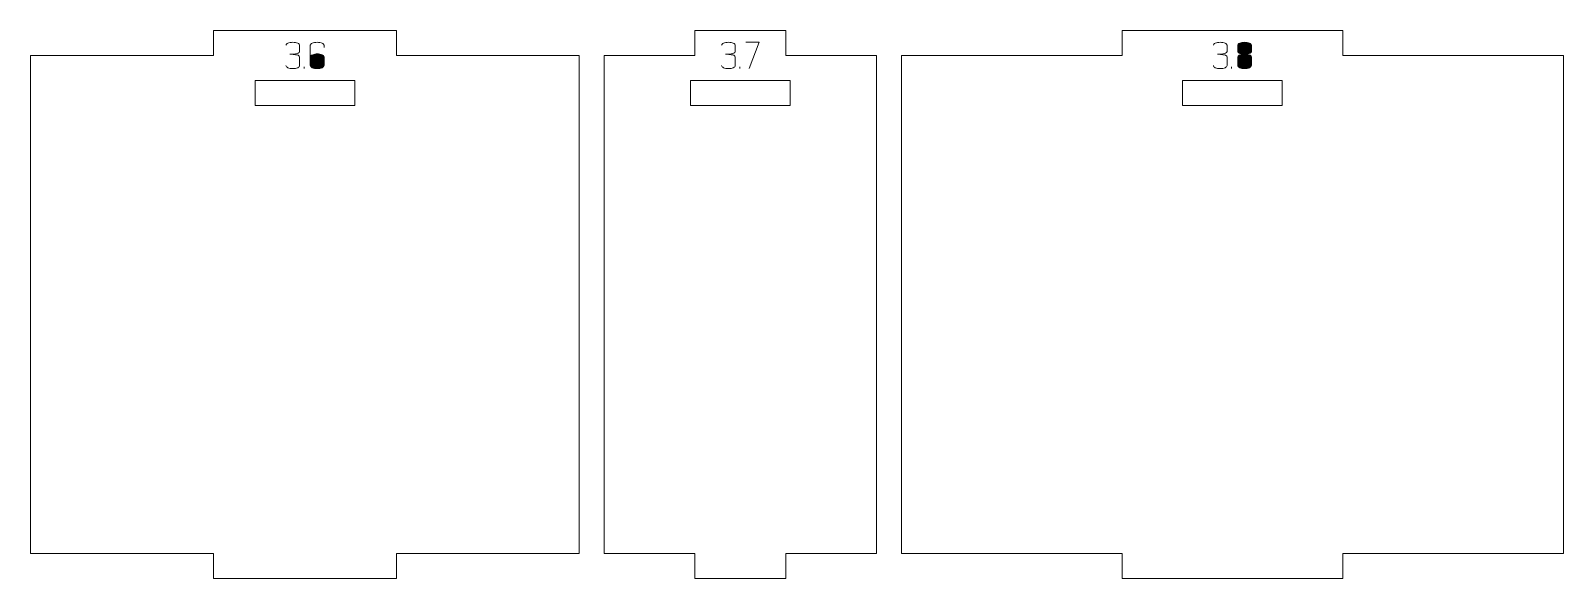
# Model space of a CAD drawing. Header units: centimetres. Extents: x -191 to 212, y -234 to 239.
# Drawn here: x -138.73 to -120.26, y -107.99 to -101.39 of the extents above; entities that cross this region are included whole.
import ezdxf

# ---------------------------------------------------------------- set-up
doc = ezdxf.new("R2010")
doc.units = ezdxf.units.CM
doc.header["$MEASUREMENT"] = 0
doc.layers.add('Capa 1', color=7, linetype='Continuous')

msp = doc.modelspace()

# ---------------------------------------------------------------- hatches: boundary and pattern name
at = {"layer": 'Capa 1', "true_color": 0x3e4095}
h = msp.add_hatch(color=175, dxfattribs=at)
edge = h.paths.add_edge_path()
edge.add_spline(control_points=[(-135.56998, -101.84724), (-135.59352, -101.84724), (-135.61317, -101.8438), (-135.62891, -101.83692), (-135.64466, -101.83004), (-135.65253, -101.82171), (-135.65253, -101.81193), (-135.65253, -101.82171), (-135.64466, -101.83004), (-135.62891, -101.83692), (-135.61317, -101.8438), (-135.59352, -101.84724), (-135.56998, -101.84724), (-135.54644, -101.84724), (-135.52679, -101.8438), (-135.51105, -101.83692), (-135.4953, -101.83004), (-135.48743, -101.82171), (-135.48743, -101.81193), (-135.48743, -101.81193), (-135.48743, -101.70874), (-135.48743, -101.70874), (-135.48743, -101.70048), (-135.49309, -101.6933), (-135.5044, -101.68719), (-135.51571, -101.68107), (-135.54888, -101.67694), (-135.60392, -101.6748), (-135.54919, -101.67144), (-135.51632, -101.66746), (-135.50532, -101.66288), (-135.49431, -101.65829), (-135.48835, -101.6508), (-135.48743, -101.64041), (-135.48743, -101.64041), (-135.48743, -101.56611), (-135.48743, -101.56611), (-135.48743, -101.55633), (-135.4953, -101.548), (-135.51105, -101.54112), (-135.52679, -101.53424), (-135.54644, -101.5308), (-135.56998, -101.5308), (-135.59352, -101.5308), (-135.61317, -101.53424), (-135.62891, -101.54112), (-135.64466, -101.548), (-135.65253, -101.55633), (-135.65253, -101.56611), (-135.65253, -101.55633), (-135.64466, -101.548), (-135.62891, -101.54112), (-135.61317, -101.53424), (-135.59352, -101.5308), (-135.56998, -101.5308), (-135.54644, -101.5308), (-135.52679, -101.53424), (-135.51105, -101.54112), (-135.4953, -101.548), (-135.48743, -101.55633), (-135.48743, -101.56611), (-135.48743, -101.56611), (-135.48743, -101.64041), (-135.48743, -101.64041), (-135.48835, -101.6508), (-135.49431, -101.65829), (-135.50532, -101.66288), (-135.51632, -101.66746), (-135.54919, -101.67144), (-135.60392, -101.6748), (-135.54888, -101.67694), (-135.51571, -101.68107), (-135.5044, -101.68719), (-135.49309, -101.6933), (-135.48743, -101.70048), (-135.48743, -101.70874), (-135.48743, -101.70874), (-135.48743, -101.81193), (-135.48743, -101.81193), (-135.48743, -101.82171), (-135.4953, -101.83004), (-135.51105, -101.83692), (-135.52679, -101.8438), (-135.54644, -101.84724), (-135.56998, -101.84724)], knot_values=[0, 0, 0, 0, 0.03571429, 0.03571429, 0.03571429, 0.07142857, 0.07142857, 0.07142857, 0.10714286, 0.10714286, 0.10714286, 0.14285714, 0.14285714, 0.14285714, 0.17857143, 0.17857143, 0.17857143, 0.21428571, 0.21428571, 0.21428571, 0.25, 0.25, 0.25, 0.28571429, 0.28571429, 0.28571429, 0.32142857, 0.32142857, 0.32142857, 0.35714286, 0.35714286, 0.35714286, 0.39285714, 0.39285714, 0.39285714, 0.42857143, 0.42857143, 0.42857143, 0.46428571, 0.46428571, 0.46428571, 0.5, 0.5, 0.5, 0.53571429, 0.53571429, 0.53571429, 0.57142857, 0.57142857, 0.57142857, 0.60714286, 0.60714286, 0.60714286, 0.64285714, 0.64285714, 0.64285714, 0.67857143, 0.67857143, 0.67857143, 0.71428571, 0.71428571, 0.71428571, 0.75, 0.75, 0.75, 0.78571429, 0.78571429, 0.78571429, 0.82142857, 0.82142857, 0.82142857, 0.85714286, 0.85714286, 0.85714286, 0.89285714, 0.89285714, 0.89285714, 0.92857143, 0.92857143, 0.92857143, 0.96428571, 0.96428571, 0.96428571, 1, 1, 1, 1], degree=3, periodic=1)
h = msp.add_hatch(color=175, dxfattribs=at)
edge = h.paths.add_edge_path()
edge.add_spline(control_points=[(-135.27647, -101.84724), (-135.30001, -101.84724), (-135.31966, -101.8438), (-135.3354, -101.83692), (-135.35115, -101.83004), (-135.35902, -101.82171), (-135.35902, -101.81193), (-135.35902, -101.81193), (-135.35902, -101.70507), (-135.35902, -101.70507), (-135.35902, -101.70507), (-135.35902, -101.56611), (-135.35902, -101.56611), (-135.35902, -101.55633), (-135.35115, -101.548), (-135.3354, -101.54112), (-135.31966, -101.53424), (-135.30001, -101.5308), (-135.27647, -101.5308), (-135.25293, -101.5308), (-135.23328, -101.53424), (-135.21754, -101.54112), (-135.20179, -101.548), (-135.19392, -101.55633), (-135.19392, -101.56611), (-135.19392, -101.56611), (-135.19392, -101.59179), (-135.19392, -101.59179), (-135.19392, -101.59179), (-135.19392, -101.56611), (-135.19392, -101.56611), (-135.19392, -101.55633), (-135.20179, -101.548), (-135.21754, -101.54112), (-135.23328, -101.53424), (-135.25293, -101.5308), (-135.27647, -101.5308), (-135.30001, -101.5308), (-135.31966, -101.53424), (-135.3354, -101.54112), (-135.35115, -101.548), (-135.35902, -101.55633), (-135.35902, -101.56611), (-135.35902, -101.56611), (-135.35902, -101.70507), (-135.35902, -101.70507), (-135.35902, -101.6959), (-135.34947, -101.68772), (-135.33036, -101.68054), (-135.31125, -101.67335), (-135.29329, -101.66976), (-135.27647, -101.66976), (-135.25293, -101.66976), (-135.23328, -101.6732), (-135.21754, -101.68008), (-135.20179, -101.68696), (-135.19392, -101.69529), (-135.19392, -101.70507), (-135.19392, -101.70507), (-135.19392, -101.81193), (-135.19392, -101.81193), (-135.19392, -101.82171), (-135.20179, -101.83004), (-135.21754, -101.83692), (-135.23328, -101.8438), (-135.25293, -101.84724), (-135.27647, -101.84724)], knot_values=[0, 0, 0, 0, 0.04545455, 0.04545455, 0.04545455, 0.09090909, 0.09090909, 0.09090909, 0.13636364, 0.13636364, 0.13636364, 0.18181818, 0.18181818, 0.18181818, 0.22727273, 0.22727273, 0.22727273, 0.27272727, 0.27272727, 0.27272727, 0.31818182, 0.31818182, 0.31818182, 0.36363636, 0.36363636, 0.36363636, 0.40909091, 0.40909091, 0.40909091, 0.45454545, 0.45454545, 0.45454545, 0.5, 0.5, 0.5, 0.54545455, 0.54545455, 0.54545455, 0.59090909, 0.59090909, 0.59090909, 0.63636364, 0.63636364, 0.63636364, 0.68181818, 0.68181818, 0.68181818, 0.72727273, 0.72727273, 0.72727273, 0.77272727, 0.77272727, 0.77272727, 0.81818182, 0.81818182, 0.81818182, 0.86363636, 0.86363636, 0.86363636, 0.90909091, 0.90909091, 0.90909091, 0.95454545, 0.95454545, 0.95454545, 1, 1, 1, 1], degree=3, periodic=1)
h = msp.add_hatch(color=175, dxfattribs=at)
edge = h.paths.add_edge_path()
edge.add_spline(control_points=[(-130.32105, -101.84724), (-130.34459, -101.84724), (-130.36424, -101.8438), (-130.37998, -101.83692), (-130.39573, -101.83004), (-130.4036, -101.82171), (-130.4036, -101.81193), (-130.4036, -101.82171), (-130.39573, -101.83004), (-130.37998, -101.83692), (-130.36424, -101.8438), (-130.34459, -101.84724), (-130.32105, -101.84724), (-130.29751, -101.84724), (-130.27786, -101.8438), (-130.26212, -101.83692), (-130.24637, -101.83004), (-130.2385, -101.82171), (-130.2385, -101.81193), (-130.2385, -101.81193), (-130.2385, -101.70874), (-130.2385, -101.70874), (-130.2385, -101.70048), (-130.24416, -101.6933), (-130.25547, -101.68719), (-130.26678, -101.68107), (-130.29995, -101.67694), (-130.35499, -101.6748), (-130.30026, -101.67144), (-130.26739, -101.66746), (-130.25639, -101.66288), (-130.24538, -101.65829), (-130.23942, -101.6508), (-130.2385, -101.64041), (-130.2385, -101.64041), (-130.2385, -101.56611), (-130.2385, -101.56611), (-130.2385, -101.55633), (-130.24637, -101.548), (-130.26212, -101.54112), (-130.27786, -101.53424), (-130.29751, -101.5308), (-130.32105, -101.5308), (-130.34459, -101.5308), (-130.36424, -101.53424), (-130.37998, -101.54112), (-130.39573, -101.548), (-130.4036, -101.55633), (-130.4036, -101.56611), (-130.4036, -101.55633), (-130.39573, -101.548), (-130.37998, -101.54112), (-130.36424, -101.53424), (-130.34459, -101.5308), (-130.32105, -101.5308), (-130.29751, -101.5308), (-130.27786, -101.53424), (-130.26212, -101.54112), (-130.24637, -101.548), (-130.2385, -101.55633), (-130.2385, -101.56611), (-130.2385, -101.56611), (-130.2385, -101.64041), (-130.2385, -101.64041), (-130.23942, -101.6508), (-130.24538, -101.65829), (-130.25639, -101.66288), (-130.26739, -101.66746), (-130.30026, -101.67144), (-130.35499, -101.6748), (-130.29995, -101.67694), (-130.26678, -101.68107), (-130.25547, -101.68719), (-130.24416, -101.6933), (-130.2385, -101.70048), (-130.2385, -101.70874), (-130.2385, -101.70874), (-130.2385, -101.81193), (-130.2385, -101.81193), (-130.2385, -101.82171), (-130.24637, -101.83004), (-130.26212, -101.83692), (-130.27786, -101.8438), (-130.29751, -101.84724), (-130.32105, -101.84724)], knot_values=[0, 0, 0, 0, 0.03571429, 0.03571429, 0.03571429, 0.07142857, 0.07142857, 0.07142857, 0.10714286, 0.10714286, 0.10714286, 0.14285714, 0.14285714, 0.14285714, 0.17857143, 0.17857143, 0.17857143, 0.21428571, 0.21428571, 0.21428571, 0.25, 0.25, 0.25, 0.28571429, 0.28571429, 0.28571429, 0.32142857, 0.32142857, 0.32142857, 0.35714286, 0.35714286, 0.35714286, 0.39285714, 0.39285714, 0.39285714, 0.42857143, 0.42857143, 0.42857143, 0.46428571, 0.46428571, 0.46428571, 0.5, 0.5, 0.5, 0.53571429, 0.53571429, 0.53571429, 0.57142857, 0.57142857, 0.57142857, 0.60714286, 0.60714286, 0.60714286, 0.64285714, 0.64285714, 0.64285714, 0.67857143, 0.67857143, 0.67857143, 0.71428571, 0.71428571, 0.71428571, 0.75, 0.75, 0.75, 0.78571429, 0.78571429, 0.78571429, 0.82142857, 0.82142857, 0.82142857, 0.85714286, 0.85714286, 0.85714286, 0.89285714, 0.89285714, 0.89285714, 0.92857143, 0.92857143, 0.92857143, 0.96428571, 0.96428571, 0.96428571, 1, 1, 1, 1], degree=3, periodic=1)
h = msp.add_hatch(color=175, dxfattribs=at)
edge = h.paths.add_edge_path()
edge.add_spline(control_points=[(-130.07157, -101.84724), (-130.07157, -101.84724), (-129.95049, -101.5308), (-129.95049, -101.5308), (-129.95049, -101.5308), (-130.11009, -101.5308), (-130.11009, -101.5308), (-130.11009, -101.5308), (-129.95049, -101.5308), (-129.95049, -101.5308), (-129.95049, -101.5308), (-130.07157, -101.84724), (-130.07157, -101.84724)], knot_values=[0, 0, 0, 0, 0.25, 0.25, 0.25, 0.5, 0.5, 0.5, 0.75, 0.75, 0.75, 1, 1, 1, 1], degree=3, periodic=1)
h = msp.add_hatch(color=175, dxfattribs=at)
edge = h.paths.add_edge_path()
edge.add_spline(control_points=[(-124.39531, -101.84724), (-124.41885, -101.84724), (-124.4385, -101.8438), (-124.45424, -101.83692), (-124.46999, -101.83004), (-124.47786, -101.82171), (-124.47786, -101.81193), (-124.47786, -101.82171), (-124.46999, -101.83004), (-124.45424, -101.83692), (-124.4385, -101.8438), (-124.41885, -101.84724), (-124.39531, -101.84724), (-124.37177, -101.84724), (-124.35212, -101.8438), (-124.33638, -101.83692), (-124.32063, -101.83004), (-124.31276, -101.82171), (-124.31276, -101.81193), (-124.31276, -101.81193), (-124.31276, -101.70874), (-124.31276, -101.70874), (-124.31276, -101.70048), (-124.31842, -101.6933), (-124.32973, -101.68719), (-124.34104, -101.68107), (-124.37421, -101.67694), (-124.42925, -101.6748), (-124.37452, -101.67144), (-124.34165, -101.66746), (-124.33065, -101.66288), (-124.31964, -101.65829), (-124.31368, -101.6508), (-124.31276, -101.64041), (-124.31276, -101.64041), (-124.31276, -101.56611), (-124.31276, -101.56611), (-124.31276, -101.55633), (-124.32063, -101.548), (-124.33638, -101.54112), (-124.35212, -101.53424), (-124.37177, -101.5308), (-124.39531, -101.5308), (-124.41885, -101.5308), (-124.4385, -101.53424), (-124.45424, -101.54112), (-124.46999, -101.548), (-124.47786, -101.55633), (-124.47786, -101.56611), (-124.47786, -101.55633), (-124.46999, -101.548), (-124.45424, -101.54112), (-124.4385, -101.53424), (-124.41885, -101.5308), (-124.39531, -101.5308), (-124.37177, -101.5308), (-124.35212, -101.53424), (-124.33638, -101.54112), (-124.32063, -101.548), (-124.31276, -101.55633), (-124.31276, -101.56611), (-124.31276, -101.56611), (-124.31276, -101.64041), (-124.31276, -101.64041), (-124.31368, -101.6508), (-124.31964, -101.65829), (-124.33065, -101.66288), (-124.34165, -101.66746), (-124.37452, -101.67144), (-124.42925, -101.6748), (-124.37421, -101.67694), (-124.34104, -101.68107), (-124.32973, -101.68719), (-124.31842, -101.6933), (-124.31276, -101.70048), (-124.31276, -101.70874), (-124.31276, -101.70874), (-124.31276, -101.81193), (-124.31276, -101.81193), (-124.31276, -101.82171), (-124.32063, -101.83004), (-124.33638, -101.83692), (-124.35212, -101.8438), (-124.37177, -101.84724), (-124.39531, -101.84724)], knot_values=[0, 0, 0, 0, 0.03571429, 0.03571429, 0.03571429, 0.07142857, 0.07142857, 0.07142857, 0.10714286, 0.10714286, 0.10714286, 0.14285714, 0.14285714, 0.14285714, 0.17857143, 0.17857143, 0.17857143, 0.21428571, 0.21428571, 0.21428571, 0.25, 0.25, 0.25, 0.28571429, 0.28571429, 0.28571429, 0.32142857, 0.32142857, 0.32142857, 0.35714286, 0.35714286, 0.35714286, 0.39285714, 0.39285714, 0.39285714, 0.42857143, 0.42857143, 0.42857143, 0.46428571, 0.46428571, 0.46428571, 0.5, 0.5, 0.5, 0.53571429, 0.53571429, 0.53571429, 0.57142857, 0.57142857, 0.57142857, 0.60714286, 0.60714286, 0.60714286, 0.64285714, 0.64285714, 0.64285714, 0.67857143, 0.67857143, 0.67857143, 0.71428571, 0.71428571, 0.71428571, 0.75, 0.75, 0.75, 0.78571429, 0.78571429, 0.78571429, 0.82142857, 0.82142857, 0.82142857, 0.85714286, 0.85714286, 0.85714286, 0.89285714, 0.89285714, 0.89285714, 0.92857143, 0.92857143, 0.92857143, 0.96428571, 0.96428571, 0.96428571, 1, 1, 1, 1], degree=3, periodic=1)
h = msp.add_hatch(color=175, dxfattribs=at)
edge = h.paths.add_edge_path()
edge.add_spline(control_points=[(-124.18435, -101.64041), (-124.18435, -101.64836), (-124.17869, -101.65554), (-124.16738, -101.66196), (-124.15607, -101.66838), (-124.13421, -101.67266), (-124.1018, -101.6748), (-124.06939, -101.67266), (-124.04753, -101.66838), (-124.03622, -101.66196), (-124.02491, -101.65554), (-124.01925, -101.64836), (-124.01925, -101.64041), (-124.01925, -101.64041), (-124.01925, -101.56611), (-124.01925, -101.56611), (-124.01925, -101.55633), (-124.02712, -101.548), (-124.04287, -101.54112), (-124.05861, -101.53424), (-124.07826, -101.5308), (-124.1018, -101.5308), (-124.12534, -101.5308), (-124.14499, -101.53424), (-124.16073, -101.54112), (-124.17648, -101.548), (-124.18435, -101.55633), (-124.18435, -101.56611), (-124.18435, -101.56611), (-124.18435, -101.64041), (-124.18435, -101.64041)], knot_values=[0, 0, 0, 0, 0.1, 0.1, 0.1, 0.2, 0.2, 0.2, 0.3, 0.3, 0.3, 0.4, 0.4, 0.4, 0.5, 0.5, 0.5, 0.6, 0.6, 0.6, 0.7, 0.7, 0.7, 0.8, 0.8, 0.8, 0.9, 0.9, 0.9, 1, 1, 1, 1], degree=3, periodic=1)
h = msp.add_hatch(color=175, dxfattribs=at)
edge = h.paths.add_edge_path()
edge.add_spline(control_points=[(-124.1018, -101.84724), (-124.12534, -101.84724), (-124.14499, -101.8438), (-124.16073, -101.83692), (-124.17648, -101.83004), (-124.18435, -101.82171), (-124.18435, -101.81193), (-124.18435, -101.81193), (-124.18435, -101.70874), (-124.18435, -101.70874), (-124.18435, -101.70048), (-124.17869, -101.6933), (-124.16738, -101.68719), (-124.15607, -101.68107), (-124.13421, -101.67694), (-124.1018, -101.6748), (-124.13421, -101.67266), (-124.15607, -101.66838), (-124.16738, -101.66196), (-124.17869, -101.65554), (-124.18435, -101.64836), (-124.18435, -101.64041), (-124.18435, -101.64041), (-124.18435, -101.56611), (-124.18435, -101.56611), (-124.18435, -101.55633), (-124.17648, -101.548), (-124.16073, -101.54112), (-124.14499, -101.53424), (-124.12534, -101.5308), (-124.1018, -101.5308), (-124.07826, -101.5308), (-124.05861, -101.53424), (-124.04287, -101.54112), (-124.02712, -101.548), (-124.01925, -101.55633), (-124.01925, -101.56611), (-124.01925, -101.56611), (-124.01925, -101.64041), (-124.01925, -101.64041), (-124.01925, -101.64836), (-124.02491, -101.65554), (-124.03622, -101.66196), (-124.04753, -101.66838), (-124.06939, -101.67266), (-124.1018, -101.6748), (-124.06939, -101.67694), (-124.04753, -101.68107), (-124.03622, -101.68719), (-124.02491, -101.6933), (-124.01925, -101.70048), (-124.01925, -101.70874), (-124.01925, -101.70874), (-124.01925, -101.81193), (-124.01925, -101.81193), (-124.01925, -101.82171), (-124.02712, -101.83004), (-124.04287, -101.83692), (-124.05861, -101.8438), (-124.07826, -101.84724), (-124.1018, -101.84724)], knot_values=[0, 0, 0, 0, 0.05, 0.05, 0.05, 0.1, 0.1, 0.1, 0.15, 0.15, 0.15, 0.2, 0.2, 0.2, 0.25, 0.25, 0.25, 0.3, 0.3, 0.3, 0.35, 0.35, 0.35, 0.4, 0.4, 0.4, 0.45, 0.45, 0.45, 0.5, 0.5, 0.5, 0.55, 0.55, 0.55, 0.6, 0.6, 0.6, 0.65, 0.65, 0.65, 0.7, 0.7, 0.7, 0.75, 0.75, 0.75, 0.8, 0.8, 0.8, 0.85, 0.85, 0.85, 0.9, 0.9, 0.9, 0.95, 0.95, 0.95, 1, 1, 1, 1], degree=3, periodic=1)
h = msp.add_hatch(color=175, dxfattribs=at)
edge = h.paths.add_edge_path()
edge.add_spline(control_points=[(-135.35902, -101.81193), (-135.35902, -101.82171), (-135.35115, -101.83004), (-135.3354, -101.83692), (-135.31966, -101.8438), (-135.30001, -101.84724), (-135.27647, -101.84724), (-135.25293, -101.84724), (-135.23328, -101.8438), (-135.21754, -101.83692), (-135.20179, -101.83004), (-135.19392, -101.82171), (-135.19392, -101.81193), (-135.19392, -101.81193), (-135.19392, -101.70507), (-135.19392, -101.70507), (-135.19392, -101.69529), (-135.20179, -101.68696), (-135.21754, -101.68008), (-135.23328, -101.6732), (-135.25293, -101.66976), (-135.27647, -101.66976), (-135.29329, -101.66976), (-135.31125, -101.67335), (-135.33036, -101.68054), (-135.34947, -101.68772), (-135.35902, -101.6959), (-135.35902, -101.70507), (-135.35902, -101.70507), (-135.35902, -101.81193), (-135.35902, -101.81193)], knot_values=[0, 0, 0, 0, 0.1, 0.1, 0.1, 0.2, 0.2, 0.2, 0.3, 0.3, 0.3, 0.4, 0.4, 0.4, 0.5, 0.5, 0.5, 0.6, 0.6, 0.6, 0.7, 0.7, 0.7, 0.8, 0.8, 0.8, 0.9, 0.9, 0.9, 1, 1, 1, 1], degree=3, periodic=1)
h = msp.add_hatch(color=175, dxfattribs=at)
edge = h.paths.add_edge_path()
edge.add_spline(control_points=[(-124.18435, -101.81193), (-124.18435, -101.82171), (-124.17648, -101.83004), (-124.16073, -101.83692), (-124.14499, -101.8438), (-124.12534, -101.84724), (-124.1018, -101.84724), (-124.07826, -101.84724), (-124.05861, -101.8438), (-124.04287, -101.83692), (-124.02712, -101.83004), (-124.01925, -101.82171), (-124.01925, -101.81193), (-124.01925, -101.81193), (-124.01925, -101.70874), (-124.01925, -101.70874), (-124.01925, -101.70048), (-124.02491, -101.6933), (-124.03622, -101.68719), (-124.04753, -101.68107), (-124.06939, -101.67694), (-124.1018, -101.6748), (-124.13421, -101.67694), (-124.15607, -101.68107), (-124.16738, -101.68719), (-124.17869, -101.6933), (-124.18435, -101.70048), (-124.18435, -101.70874), (-124.18435, -101.70874), (-124.18435, -101.81193), (-124.18435, -101.81193)], knot_values=[0, 0, 0, 0, 0.1, 0.1, 0.1, 0.2, 0.2, 0.2, 0.3, 0.3, 0.3, 0.4, 0.4, 0.4, 0.5, 0.5, 0.5, 0.6, 0.6, 0.6, 0.7, 0.7, 0.7, 0.8, 0.8, 0.8, 0.9, 0.9, 0.9, 1, 1, 1, 1], degree=3, periodic=1)
h = msp.add_hatch(color=175, dxfattribs=at)
edge = h.paths.add_edge_path()
edge.add_spline(control_points=[(-135.4324, -101.84724), (-135.4324, -101.84724), (-135.4324, -101.82477), (-135.4324, -101.82477), (-135.4324, -101.82477), (-135.4324, -101.84724), (-135.4324, -101.84724)], knot_values=[0, 0, 0, 0, 0.5, 0.5, 0.5, 1, 1, 1, 1], degree=3, periodic=1)
h = msp.add_hatch(color=175, dxfattribs=at)
edge = h.paths.add_edge_path()
edge.add_spline(control_points=[(-130.18347, -101.84724), (-130.18347, -101.84724), (-130.18347, -101.82477), (-130.18347, -101.82477), (-130.18347, -101.82477), (-130.18347, -101.84724), (-130.18347, -101.84724)], knot_values=[0, 0, 0, 0, 0.5, 0.5, 0.5, 1, 1, 1, 1], degree=3, periodic=1)
h = msp.add_hatch(color=175, dxfattribs=at)
edge = h.paths.add_edge_path()
edge.add_spline(control_points=[(-124.25773, -101.84724), (-124.25773, -101.84724), (-124.25773, -101.82477), (-124.25773, -101.82477), (-124.25773, -101.82477), (-124.25773, -101.84724), (-124.25773, -101.84724)], knot_values=[0, 0, 0, 0, 0.5, 0.5, 0.5, 1, 1, 1, 1], degree=3, periodic=1)

# ---------------------------------------------------------------- linework, layer by layer
at = {"layer": 'Capa 1', "color": 240, "lineweight": 20}
for points, knots in [([(-138.72874, -101.69004), (-138.72874, -101.69004), (-138.72874, -107.69004), (-138.72874, -107.69004), (-138.72874, -107.69004), (-136.52507, -107.69004), (-136.52507, -107.69004), (-136.52507, -107.69004), (-136.52507, -107.99004), (-136.52507, -107.99004), (-136.52507, -107.99004), (-134.32139, -107.99004), (-134.32139, -107.99004), (-134.32139, -107.99004), (-134.32139, -107.69004), (-134.32139, -107.69004), (-134.32139, -107.69004), (-132.11772, -107.69004), (-132.11772, -107.69004), (-132.11772, -107.69004), (-132.11772, -101.69004), (-132.11772, -101.69004), (-132.11772, -101.69004), (-134.32139, -101.69004), (-134.32139, -101.69004), (-134.32139, -101.69004), (-134.32139, -101.39004), (-134.32139, -101.39004), (-134.32139, -101.39004), (-136.52507, -101.39004), (-136.52507, -101.39004), (-136.52507, -101.39004), (-136.52507, -101.69004), (-136.52507, -101.69004), (-136.52507, -101.69004), (-138.72874, -101.69004), (-138.72874, -101.69004)], [0, 0, 0, 0, 0.08333333, 0.08333333, 0.08333333, 0.16666667, 0.16666667, 0.16666667, 0.25, 0.25, 0.25, 0.33333333, 0.33333333, 0.33333333, 0.41666667, 0.41666667, 0.41666667, 0.5, 0.5, 0.5, 0.58333333, 0.58333333, 0.58333333, 0.66666667, 0.66666667, 0.66666667, 0.75, 0.75, 0.75, 0.83333333, 0.83333333, 0.83333333, 0.91666667, 0.91666667, 0.91666667, 1, 1, 1, 1]), ([(-131.81772, -101.69004), (-131.81772, -101.69004), (-131.81772, -107.69004), (-131.81772, -107.69004), (-131.81772, -107.69004), (-130.72394, -107.69004), (-130.72394, -107.69004), (-130.72394, -107.69004), (-130.72394, -107.99004), (-130.72394, -107.99004), (-130.72394, -107.99004), (-129.63016, -107.99004), (-129.63016, -107.99004), (-129.63016, -107.99004), (-129.63016, -107.69004), (-129.63016, -107.69004), (-129.63016, -107.69004), (-128.53638, -107.69004), (-128.53638, -107.69004), (-128.53638, -107.69004), (-128.53638, -101.69004), (-128.53638, -101.69004), (-128.53638, -101.69004), (-129.63016, -101.69004), (-129.63016, -101.69004), (-129.63016, -101.69004), (-129.63016, -101.39004), (-129.63016, -101.39004), (-129.63016, -101.39004), (-130.72394, -101.39004), (-130.72394, -101.39004), (-130.72394, -101.39004), (-130.72394, -101.69004), (-130.72394, -101.69004), (-130.72394, -101.69004), (-131.81772, -101.69004), (-131.81772, -101.69004)], [0, 0, 0, 0, 0.08333333, 0.08333333, 0.08333333, 0.16666667, 0.16666667, 0.16666667, 0.25, 0.25, 0.25, 0.33333333, 0.33333333, 0.33333333, 0.41666667, 0.41666667, 0.41666667, 0.5, 0.5, 0.5, 0.58333333, 0.58333333, 0.58333333, 0.66666667, 0.66666667, 0.66666667, 0.75, 0.75, 0.75, 0.83333333, 0.83333333, 0.83333333, 0.91666667, 0.91666667, 0.91666667, 1, 1, 1, 1]), ([(-128.23638, -101.69004), (-128.23638, -101.69004), (-128.23638, -107.69004), (-128.23638, -107.69004), (-128.23638, -107.69004), (-125.57784, -107.69004), (-125.57784, -107.69004), (-125.57784, -107.69004), (-125.57784, -107.99004), (-125.57784, -107.99004), (-125.57784, -107.99004), (-122.91929, -107.99004), (-122.91929, -107.99004), (-122.91929, -107.99004), (-122.91929, -107.69004), (-122.91929, -107.69004), (-122.91929, -107.69004), (-120.26074, -107.69004), (-120.26074, -107.69004), (-120.26074, -107.69004), (-120.26074, -101.69004), (-120.26074, -101.69004), (-120.26074, -101.69004), (-122.91929, -101.69004), (-122.91929, -101.69004), (-122.91929, -101.69004), (-122.91929, -101.39004), (-122.91929, -101.39004), (-122.91929, -101.39004), (-125.57784, -101.39004), (-125.57784, -101.39004), (-125.57784, -101.39004), (-125.57784, -101.69004), (-125.57784, -101.69004), (-125.57784, -101.69004), (-128.23638, -101.69004), (-128.23638, -101.69004)], [0, 0, 0, 0, 0.08333333, 0.08333333, 0.08333333, 0.16666667, 0.16666667, 0.16666667, 0.25, 0.25, 0.25, 0.33333333, 0.33333333, 0.33333333, 0.41666667, 0.41666667, 0.41666667, 0.5, 0.5, 0.5, 0.58333333, 0.58333333, 0.58333333, 0.66666667, 0.66666667, 0.66666667, 0.75, 0.75, 0.75, 0.83333333, 0.83333333, 0.83333333, 0.91666667, 0.91666667, 0.91666667, 1, 1, 1, 1]), ([(-136.02323, -102.2901), (-136.02323, -102.2901), (-134.82323, -102.2901), (-134.82323, -102.2901), (-134.82323, -102.2901), (-134.82323, -101.9901), (-134.82323, -101.9901), (-134.82323, -101.9901), (-136.02323, -101.9901), (-136.02323, -101.9901), (-136.02323, -101.9901), (-136.02323, -102.2901), (-136.02323, -102.2901)], [0, 0, 0, 0, 0.25, 0.25, 0.25, 0.5, 0.5, 0.5, 0.75, 0.75, 0.75, 1, 1, 1, 1]), ([(-130.77705, -102.2901), (-130.77705, -102.2901), (-129.57705, -102.2901), (-129.57705, -102.2901), (-129.57705, -102.2901), (-129.57705, -101.9901), (-129.57705, -101.9901), (-129.57705, -101.9901), (-130.77705, -101.9901), (-130.77705, -101.9901), (-130.77705, -101.9901), (-130.77705, -102.2901), (-130.77705, -102.2901)], [0, 0, 0, 0, 0.25, 0.25, 0.25, 0.5, 0.5, 0.5, 0.75, 0.75, 0.75, 1, 1, 1, 1]), ([(-124.84856, -102.2901), (-124.84856, -102.2901), (-123.64856, -102.2901), (-123.64856, -102.2901), (-123.64856, -102.2901), (-123.64856, -101.9901), (-123.64856, -101.9901), (-123.64856, -101.9901), (-124.84856, -101.9901), (-124.84856, -101.9901), (-124.84856, -101.9901), (-124.84856, -102.2901), (-124.84856, -102.2901)], [0, 0, 0, 0, 0.25, 0.25, 0.25, 0.5, 0.5, 0.5, 0.75, 0.75, 0.75, 1, 1, 1, 1])]:
    msp.add_open_spline(points, degree=3, knots=knots, dxfattribs=at)
at = {"layer": 'Capa 1', "color": 114, "lineweight": 9}
for points, knots in [([(-135.56998, -101.84724), (-135.59352, -101.84724), (-135.61317, -101.8438), (-135.62891, -101.83692), (-135.64466, -101.83004), (-135.65253, -101.82171), (-135.65253, -101.81193), (-135.65253, -101.82171), (-135.64466, -101.83004), (-135.62891, -101.83692), (-135.61317, -101.8438), (-135.59352, -101.84724), (-135.56998, -101.84724), (-135.54644, -101.84724), (-135.52679, -101.8438), (-135.51105, -101.83692), (-135.4953, -101.83004), (-135.48743, -101.82171), (-135.48743, -101.81193), (-135.48743, -101.81193), (-135.48743, -101.70874), (-135.48743, -101.70874), (-135.48743, -101.70048), (-135.49309, -101.6933), (-135.5044, -101.68719), (-135.51571, -101.68107), (-135.54888, -101.67694), (-135.60392, -101.6748), (-135.54919, -101.67144), (-135.51632, -101.66746), (-135.50532, -101.66288), (-135.49431, -101.65829), (-135.48835, -101.6508), (-135.48743, -101.64041), (-135.48743, -101.64041), (-135.48743, -101.56611), (-135.48743, -101.56611), (-135.48743, -101.55633), (-135.4953, -101.548), (-135.51105, -101.54112), (-135.52679, -101.53424), (-135.54644, -101.5308), (-135.56998, -101.5308), (-135.59352, -101.5308), (-135.61317, -101.53424), (-135.62891, -101.54112), (-135.64466, -101.548), (-135.65253, -101.55633), (-135.65253, -101.56611), (-135.65253, -101.55633), (-135.64466, -101.548), (-135.62891, -101.54112), (-135.61317, -101.53424), (-135.59352, -101.5308), (-135.56998, -101.5308), (-135.54644, -101.5308), (-135.52679, -101.53424), (-135.51105, -101.54112), (-135.4953, -101.548), (-135.48743, -101.55633), (-135.48743, -101.56611), (-135.48743, -101.56611), (-135.48743, -101.64041), (-135.48743, -101.64041), (-135.48835, -101.6508), (-135.49431, -101.65829), (-135.50532, -101.66288), (-135.51632, -101.66746), (-135.54919, -101.67144), (-135.60392, -101.6748), (-135.54888, -101.67694), (-135.51571, -101.68107), (-135.5044, -101.68719), (-135.49309, -101.6933), (-135.48743, -101.70048), (-135.48743, -101.70874), (-135.48743, -101.70874), (-135.48743, -101.81193), (-135.48743, -101.81193), (-135.48743, -101.82171), (-135.4953, -101.83004), (-135.51105, -101.83692), (-135.52679, -101.8438), (-135.54644, -101.84724), (-135.56998, -101.84724)], [0, 0, 0, 0, 0.03571429, 0.03571429, 0.03571429, 0.07142857, 0.07142857, 0.07142857, 0.10714286, 0.10714286, 0.10714286, 0.14285714, 0.14285714, 0.14285714, 0.17857143, 0.17857143, 0.17857143, 0.21428571, 0.21428571, 0.21428571, 0.25, 0.25, 0.25, 0.28571429, 0.28571429, 0.28571429, 0.32142857, 0.32142857, 0.32142857, 0.35714286, 0.35714286, 0.35714286, 0.39285714, 0.39285714, 0.39285714, 0.42857143, 0.42857143, 0.42857143, 0.46428571, 0.46428571, 0.46428571, 0.5, 0.5, 0.5, 0.53571429, 0.53571429, 0.53571429, 0.57142857, 0.57142857, 0.57142857, 0.60714286, 0.60714286, 0.60714286, 0.64285714, 0.64285714, 0.64285714, 0.67857143, 0.67857143, 0.67857143, 0.71428571, 0.71428571, 0.71428571, 0.75, 0.75, 0.75, 0.78571429, 0.78571429, 0.78571429, 0.82142857, 0.82142857, 0.82142857, 0.85714286, 0.85714286, 0.85714286, 0.89285714, 0.89285714, 0.89285714, 0.92857143, 0.92857143, 0.92857143, 0.96428571, 0.96428571, 0.96428571, 1, 1, 1, 1]), ([(-135.27647, -101.84724), (-135.30001, -101.84724), (-135.31966, -101.8438), (-135.3354, -101.83692), (-135.35115, -101.83004), (-135.35902, -101.82171), (-135.35902, -101.81193), (-135.35902, -101.81193), (-135.35902, -101.70507), (-135.35902, -101.70507), (-135.35902, -101.70507), (-135.35902, -101.56611), (-135.35902, -101.56611), (-135.35902, -101.55633), (-135.35115, -101.548), (-135.3354, -101.54112), (-135.31966, -101.53424), (-135.30001, -101.5308), (-135.27647, -101.5308), (-135.25293, -101.5308), (-135.23328, -101.53424), (-135.21754, -101.54112), (-135.20179, -101.548), (-135.19392, -101.55633), (-135.19392, -101.56611), (-135.19392, -101.56611), (-135.19392, -101.59179), (-135.19392, -101.59179), (-135.19392, -101.59179), (-135.19392, -101.56611), (-135.19392, -101.56611), (-135.19392, -101.55633), (-135.20179, -101.548), (-135.21754, -101.54112), (-135.23328, -101.53424), (-135.25293, -101.5308), (-135.27647, -101.5308), (-135.30001, -101.5308), (-135.31966, -101.53424), (-135.3354, -101.54112), (-135.35115, -101.548), (-135.35902, -101.55633), (-135.35902, -101.56611), (-135.35902, -101.56611), (-135.35902, -101.70507), (-135.35902, -101.70507), (-135.35902, -101.6959), (-135.34947, -101.68772), (-135.33036, -101.68054), (-135.31125, -101.67335), (-135.29329, -101.66976), (-135.27647, -101.66976), (-135.25293, -101.66976), (-135.23328, -101.6732), (-135.21754, -101.68008), (-135.20179, -101.68696), (-135.19392, -101.69529), (-135.19392, -101.70507), (-135.19392, -101.70507), (-135.19392, -101.81193), (-135.19392, -101.81193), (-135.19392, -101.82171), (-135.20179, -101.83004), (-135.21754, -101.83692), (-135.23328, -101.8438), (-135.25293, -101.84724), (-135.27647, -101.84724)], [0, 0, 0, 0, 0.04545455, 0.04545455, 0.04545455, 0.09090909, 0.09090909, 0.09090909, 0.13636364, 0.13636364, 0.13636364, 0.18181818, 0.18181818, 0.18181818, 0.22727273, 0.22727273, 0.22727273, 0.27272727, 0.27272727, 0.27272727, 0.31818182, 0.31818182, 0.31818182, 0.36363636, 0.36363636, 0.36363636, 0.40909091, 0.40909091, 0.40909091, 0.45454545, 0.45454545, 0.45454545, 0.5, 0.5, 0.5, 0.54545455, 0.54545455, 0.54545455, 0.59090909, 0.59090909, 0.59090909, 0.63636364, 0.63636364, 0.63636364, 0.68181818, 0.68181818, 0.68181818, 0.72727273, 0.72727273, 0.72727273, 0.77272727, 0.77272727, 0.77272727, 0.81818182, 0.81818182, 0.81818182, 0.86363636, 0.86363636, 0.86363636, 0.90909091, 0.90909091, 0.90909091, 0.95454545, 0.95454545, 0.95454545, 1, 1, 1, 1]), ([(-130.32105, -101.84724), (-130.34459, -101.84724), (-130.36424, -101.8438), (-130.37998, -101.83692), (-130.39573, -101.83004), (-130.4036, -101.82171), (-130.4036, -101.81193), (-130.4036, -101.82171), (-130.39573, -101.83004), (-130.37998, -101.83692), (-130.36424, -101.8438), (-130.34459, -101.84724), (-130.32105, -101.84724), (-130.29751, -101.84724), (-130.27786, -101.8438), (-130.26212, -101.83692), (-130.24637, -101.83004), (-130.2385, -101.82171), (-130.2385, -101.81193), (-130.2385, -101.81193), (-130.2385, -101.70874), (-130.2385, -101.70874), (-130.2385, -101.70048), (-130.24416, -101.6933), (-130.25547, -101.68719), (-130.26678, -101.68107), (-130.29995, -101.67694), (-130.35499, -101.6748), (-130.30026, -101.67144), (-130.26739, -101.66746), (-130.25639, -101.66288), (-130.24538, -101.65829), (-130.23942, -101.6508), (-130.2385, -101.64041), (-130.2385, -101.64041), (-130.2385, -101.56611), (-130.2385, -101.56611), (-130.2385, -101.55633), (-130.24637, -101.548), (-130.26212, -101.54112), (-130.27786, -101.53424), (-130.29751, -101.5308), (-130.32105, -101.5308), (-130.34459, -101.5308), (-130.36424, -101.53424), (-130.37998, -101.54112), (-130.39573, -101.548), (-130.4036, -101.55633), (-130.4036, -101.56611), (-130.4036, -101.55633), (-130.39573, -101.548), (-130.37998, -101.54112), (-130.36424, -101.53424), (-130.34459, -101.5308), (-130.32105, -101.5308), (-130.29751, -101.5308), (-130.27786, -101.53424), (-130.26212, -101.54112), (-130.24637, -101.548), (-130.2385, -101.55633), (-130.2385, -101.56611), (-130.2385, -101.56611), (-130.2385, -101.64041), (-130.2385, -101.64041), (-130.23942, -101.6508), (-130.24538, -101.65829), (-130.25639, -101.66288), (-130.26739, -101.66746), (-130.30026, -101.67144), (-130.35499, -101.6748), (-130.29995, -101.67694), (-130.26678, -101.68107), (-130.25547, -101.68719), (-130.24416, -101.6933), (-130.2385, -101.70048), (-130.2385, -101.70874), (-130.2385, -101.70874), (-130.2385, -101.81193), (-130.2385, -101.81193), (-130.2385, -101.82171), (-130.24637, -101.83004), (-130.26212, -101.83692), (-130.27786, -101.8438), (-130.29751, -101.84724), (-130.32105, -101.84724)], [0, 0, 0, 0, 0.03571429, 0.03571429, 0.03571429, 0.07142857, 0.07142857, 0.07142857, 0.10714286, 0.10714286, 0.10714286, 0.14285714, 0.14285714, 0.14285714, 0.17857143, 0.17857143, 0.17857143, 0.21428571, 0.21428571, 0.21428571, 0.25, 0.25, 0.25, 0.28571429, 0.28571429, 0.28571429, 0.32142857, 0.32142857, 0.32142857, 0.35714286, 0.35714286, 0.35714286, 0.39285714, 0.39285714, 0.39285714, 0.42857143, 0.42857143, 0.42857143, 0.46428571, 0.46428571, 0.46428571, 0.5, 0.5, 0.5, 0.53571429, 0.53571429, 0.53571429, 0.57142857, 0.57142857, 0.57142857, 0.60714286, 0.60714286, 0.60714286, 0.64285714, 0.64285714, 0.64285714, 0.67857143, 0.67857143, 0.67857143, 0.71428571, 0.71428571, 0.71428571, 0.75, 0.75, 0.75, 0.78571429, 0.78571429, 0.78571429, 0.82142857, 0.82142857, 0.82142857, 0.85714286, 0.85714286, 0.85714286, 0.89285714, 0.89285714, 0.89285714, 0.92857143, 0.92857143, 0.92857143, 0.96428571, 0.96428571, 0.96428571, 1, 1, 1, 1]), ([(-130.07157, -101.84724), (-130.07157, -101.84724), (-129.95049, -101.5308), (-129.95049, -101.5308), (-129.95049, -101.5308), (-130.11009, -101.5308), (-130.11009, -101.5308), (-130.11009, -101.5308), (-129.95049, -101.5308), (-129.95049, -101.5308), (-129.95049, -101.5308), (-130.07157, -101.84724), (-130.07157, -101.84724)], [0, 0, 0, 0, 0.25, 0.25, 0.25, 0.5, 0.5, 0.5, 0.75, 0.75, 0.75, 1, 1, 1, 1]), ([(-124.39531, -101.84724), (-124.41885, -101.84724), (-124.4385, -101.8438), (-124.45424, -101.83692), (-124.46999, -101.83004), (-124.47786, -101.82171), (-124.47786, -101.81193), (-124.47786, -101.82171), (-124.46999, -101.83004), (-124.45424, -101.83692), (-124.4385, -101.8438), (-124.41885, -101.84724), (-124.39531, -101.84724), (-124.37177, -101.84724), (-124.35212, -101.8438), (-124.33638, -101.83692), (-124.32063, -101.83004), (-124.31276, -101.82171), (-124.31276, -101.81193), (-124.31276, -101.81193), (-124.31276, -101.70874), (-124.31276, -101.70874), (-124.31276, -101.70048), (-124.31842, -101.6933), (-124.32973, -101.68719), (-124.34104, -101.68107), (-124.37421, -101.67694), (-124.42925, -101.6748), (-124.37452, -101.67144), (-124.34165, -101.66746), (-124.33065, -101.66288), (-124.31964, -101.65829), (-124.31368, -101.6508), (-124.31276, -101.64041), (-124.31276, -101.64041), (-124.31276, -101.56611), (-124.31276, -101.56611), (-124.31276, -101.55633), (-124.32063, -101.548), (-124.33638, -101.54112), (-124.35212, -101.53424), (-124.37177, -101.5308), (-124.39531, -101.5308), (-124.41885, -101.5308), (-124.4385, -101.53424), (-124.45424, -101.54112), (-124.46999, -101.548), (-124.47786, -101.55633), (-124.47786, -101.56611), (-124.47786, -101.55633), (-124.46999, -101.548), (-124.45424, -101.54112), (-124.4385, -101.53424), (-124.41885, -101.5308), (-124.39531, -101.5308), (-124.37177, -101.5308), (-124.35212, -101.53424), (-124.33638, -101.54112), (-124.32063, -101.548), (-124.31276, -101.55633), (-124.31276, -101.56611), (-124.31276, -101.56611), (-124.31276, -101.64041), (-124.31276, -101.64041), (-124.31368, -101.6508), (-124.31964, -101.65829), (-124.33065, -101.66288), (-124.34165, -101.66746), (-124.37452, -101.67144), (-124.42925, -101.6748), (-124.37421, -101.67694), (-124.34104, -101.68107), (-124.32973, -101.68719), (-124.31842, -101.6933), (-124.31276, -101.70048), (-124.31276, -101.70874), (-124.31276, -101.70874), (-124.31276, -101.81193), (-124.31276, -101.81193), (-124.31276, -101.82171), (-124.32063, -101.83004), (-124.33638, -101.83692), (-124.35212, -101.8438), (-124.37177, -101.84724), (-124.39531, -101.84724)], [0, 0, 0, 0, 0.03571429, 0.03571429, 0.03571429, 0.07142857, 0.07142857, 0.07142857, 0.10714286, 0.10714286, 0.10714286, 0.14285714, 0.14285714, 0.14285714, 0.17857143, 0.17857143, 0.17857143, 0.21428571, 0.21428571, 0.21428571, 0.25, 0.25, 0.25, 0.28571429, 0.28571429, 0.28571429, 0.32142857, 0.32142857, 0.32142857, 0.35714286, 0.35714286, 0.35714286, 0.39285714, 0.39285714, 0.39285714, 0.42857143, 0.42857143, 0.42857143, 0.46428571, 0.46428571, 0.46428571, 0.5, 0.5, 0.5, 0.53571429, 0.53571429, 0.53571429, 0.57142857, 0.57142857, 0.57142857, 0.60714286, 0.60714286, 0.60714286, 0.64285714, 0.64285714, 0.64285714, 0.67857143, 0.67857143, 0.67857143, 0.71428571, 0.71428571, 0.71428571, 0.75, 0.75, 0.75, 0.78571429, 0.78571429, 0.78571429, 0.82142857, 0.82142857, 0.82142857, 0.85714286, 0.85714286, 0.85714286, 0.89285714, 0.89285714, 0.89285714, 0.92857143, 0.92857143, 0.92857143, 0.96428571, 0.96428571, 0.96428571, 1, 1, 1, 1]), ([(-124.18435, -101.64041), (-124.18435, -101.64836), (-124.17869, -101.65554), (-124.16738, -101.66196), (-124.15607, -101.66838), (-124.13421, -101.67266), (-124.1018, -101.6748), (-124.06939, -101.67266), (-124.04753, -101.66838), (-124.03622, -101.66196), (-124.02491, -101.65554), (-124.01925, -101.64836), (-124.01925, -101.64041), (-124.01925, -101.64041), (-124.01925, -101.56611), (-124.01925, -101.56611), (-124.01925, -101.55633), (-124.02712, -101.548), (-124.04287, -101.54112), (-124.05861, -101.53424), (-124.07826, -101.5308), (-124.1018, -101.5308), (-124.12534, -101.5308), (-124.14499, -101.53424), (-124.16073, -101.54112), (-124.17648, -101.548), (-124.18435, -101.55633), (-124.18435, -101.56611), (-124.18435, -101.56611), (-124.18435, -101.64041), (-124.18435, -101.64041)], [0, 0, 0, 0, 0.1, 0.1, 0.1, 0.2, 0.2, 0.2, 0.3, 0.3, 0.3, 0.4, 0.4, 0.4, 0.5, 0.5, 0.5, 0.6, 0.6, 0.6, 0.7, 0.7, 0.7, 0.8, 0.8, 0.8, 0.9, 0.9, 0.9, 1, 1, 1, 1]), ([(-124.1018, -101.84724), (-124.12534, -101.84724), (-124.14499, -101.8438), (-124.16073, -101.83692), (-124.17648, -101.83004), (-124.18435, -101.82171), (-124.18435, -101.81193), (-124.18435, -101.81193), (-124.18435, -101.70874), (-124.18435, -101.70874), (-124.18435, -101.70048), (-124.17869, -101.6933), (-124.16738, -101.68719), (-124.15607, -101.68107), (-124.13421, -101.67694), (-124.1018, -101.6748), (-124.13421, -101.67266), (-124.15607, -101.66838), (-124.16738, -101.66196), (-124.17869, -101.65554), (-124.18435, -101.64836), (-124.18435, -101.64041), (-124.18435, -101.64041), (-124.18435, -101.56611), (-124.18435, -101.56611), (-124.18435, -101.55633), (-124.17648, -101.548), (-124.16073, -101.54112), (-124.14499, -101.53424), (-124.12534, -101.5308), (-124.1018, -101.5308), (-124.07826, -101.5308), (-124.05861, -101.53424), (-124.04287, -101.54112), (-124.02712, -101.548), (-124.01925, -101.55633), (-124.01925, -101.56611), (-124.01925, -101.56611), (-124.01925, -101.64041), (-124.01925, -101.64041), (-124.01925, -101.64836), (-124.02491, -101.65554), (-124.03622, -101.66196), (-124.04753, -101.66838), (-124.06939, -101.67266), (-124.1018, -101.6748), (-124.06939, -101.67694), (-124.04753, -101.68107), (-124.03622, -101.68719), (-124.02491, -101.6933), (-124.01925, -101.70048), (-124.01925, -101.70874), (-124.01925, -101.70874), (-124.01925, -101.81193), (-124.01925, -101.81193), (-124.01925, -101.82171), (-124.02712, -101.83004), (-124.04287, -101.83692), (-124.05861, -101.8438), (-124.07826, -101.84724), (-124.1018, -101.84724)], [0, 0, 0, 0, 0.05, 0.05, 0.05, 0.1, 0.1, 0.1, 0.15, 0.15, 0.15, 0.2, 0.2, 0.2, 0.25, 0.25, 0.25, 0.3, 0.3, 0.3, 0.35, 0.35, 0.35, 0.4, 0.4, 0.4, 0.45, 0.45, 0.45, 0.5, 0.5, 0.5, 0.55, 0.55, 0.55, 0.6, 0.6, 0.6, 0.65, 0.65, 0.65, 0.7, 0.7, 0.7, 0.75, 0.75, 0.75, 0.8, 0.8, 0.8, 0.85, 0.85, 0.85, 0.9, 0.9, 0.9, 0.95, 0.95, 0.95, 1, 1, 1, 1]), ([(-135.35902, -101.81193), (-135.35902, -101.82171), (-135.35115, -101.83004), (-135.3354, -101.83692), (-135.31966, -101.8438), (-135.30001, -101.84724), (-135.27647, -101.84724), (-135.25293, -101.84724), (-135.23328, -101.8438), (-135.21754, -101.83692), (-135.20179, -101.83004), (-135.19392, -101.82171), (-135.19392, -101.81193), (-135.19392, -101.81193), (-135.19392, -101.70507), (-135.19392, -101.70507), (-135.19392, -101.69529), (-135.20179, -101.68696), (-135.21754, -101.68008), (-135.23328, -101.6732), (-135.25293, -101.66976), (-135.27647, -101.66976), (-135.29329, -101.66976), (-135.31125, -101.67335), (-135.33036, -101.68054), (-135.34947, -101.68772), (-135.35902, -101.6959), (-135.35902, -101.70507), (-135.35902, -101.70507), (-135.35902, -101.81193), (-135.35902, -101.81193)], [0, 0, 0, 0, 0.1, 0.1, 0.1, 0.2, 0.2, 0.2, 0.3, 0.3, 0.3, 0.4, 0.4, 0.4, 0.5, 0.5, 0.5, 0.6, 0.6, 0.6, 0.7, 0.7, 0.7, 0.8, 0.8, 0.8, 0.9, 0.9, 0.9, 1, 1, 1, 1]), ([(-124.18435, -101.81193), (-124.18435, -101.82171), (-124.17648, -101.83004), (-124.16073, -101.83692), (-124.14499, -101.8438), (-124.12534, -101.84724), (-124.1018, -101.84724), (-124.07826, -101.84724), (-124.05861, -101.8438), (-124.04287, -101.83692), (-124.02712, -101.83004), (-124.01925, -101.82171), (-124.01925, -101.81193), (-124.01925, -101.81193), (-124.01925, -101.70874), (-124.01925, -101.70874), (-124.01925, -101.70048), (-124.02491, -101.6933), (-124.03622, -101.68719), (-124.04753, -101.68107), (-124.06939, -101.67694), (-124.1018, -101.6748), (-124.13421, -101.67694), (-124.15607, -101.68107), (-124.16738, -101.68719), (-124.17869, -101.6933), (-124.18435, -101.70048), (-124.18435, -101.70874), (-124.18435, -101.70874), (-124.18435, -101.81193), (-124.18435, -101.81193)], [0, 0, 0, 0, 0.1, 0.1, 0.1, 0.2, 0.2, 0.2, 0.3, 0.3, 0.3, 0.4, 0.4, 0.4, 0.5, 0.5, 0.5, 0.6, 0.6, 0.6, 0.7, 0.7, 0.7, 0.8, 0.8, 0.8, 0.9, 0.9, 0.9, 1, 1, 1, 1]), ([(-135.4324, -101.84724), (-135.4324, -101.84724), (-135.4324, -101.82477), (-135.4324, -101.82477), (-135.4324, -101.82477), (-135.4324, -101.84724), (-135.4324, -101.84724)], [0, 0, 0, 0, 0.5, 0.5, 0.5, 1, 1, 1, 1]), ([(-130.18347, -101.84724), (-130.18347, -101.84724), (-130.18347, -101.82477), (-130.18347, -101.82477), (-130.18347, -101.82477), (-130.18347, -101.84724), (-130.18347, -101.84724)], [0, 0, 0, 0, 0.5, 0.5, 0.5, 1, 1, 1, 1]), ([(-124.25773, -101.84724), (-124.25773, -101.84724), (-124.25773, -101.82477), (-124.25773, -101.82477), (-124.25773, -101.82477), (-124.25773, -101.84724), (-124.25773, -101.84724)], [0, 0, 0, 0, 0.5, 0.5, 0.5, 1, 1, 1, 1])]:
    msp.add_open_spline(points, degree=3, knots=knots, dxfattribs=at)

doc.saveas('drawing.dxf')
